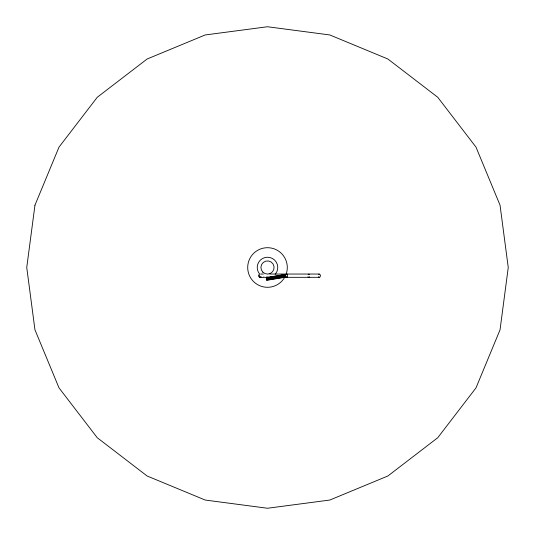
<?xml version="1.0" encoding="UTF-8"?>
<svg xmlns="http://www.w3.org/2000/svg" width="535" height="535" viewBox="0 0 535 535"><rect width="100%" height="100%" fill="white"/><g stroke="black" fill="none" stroke-linecap="round" stroke-linejoin="round"><path stroke-width="0.8" d="M285.436 275.679C288.278 269.821 288.278 281.537 285.436 275.679L266.243 278.895M258.833 274.856C257.77 277.605 261.541 277.939 263.347 277.324M259.194 274.856L259.194 276.501M267.908 276.842L267.266 277.324L266.617 276.842M309.671 276.842L308.795 277.324L307.919 276.842M260.786 276.842L259.91 277.324M261.154 276.842L260.271 277.324L259.395 276.842M308.173 274.261L309.417 274.261M318.586 274.261C320.545 273.164 321.234 277.183 319.208 277.324L281.865 277.324M266.37 278.073L285.657 274.856M266.276 278.467L285.496 275.257M266.276 279.317L285.496 276.107M266.37 279.718L285.657 276.501M266.711 277.471L286.258 274.261M266.517 277.732L285.917 274.522M266.517 280.052L285.917 276.842M266.711 280.313L286.258 277.103M260.692 274.04L263.347 274.04M269.693 274.04L319.208 274.04M319.208 277.324L318.332 276.842M284.647 277.397A19.802 19.802 0 0 1 251.002 278.447A19.802 19.802 0 0 1 265.032 247.852A19.802 19.802 0 0 1 286.192 274.034M259.776 274.274A10.272 10.272 0 0 1 260.398 260.077A10.272 10.272 0 0 1 274.602 260.077A10.272 10.272 0 0 1 275.224 274.274M271.432 276.99A10.272 10.272 0 0 1 263.568 276.99M34.956 205.193L26.75 267.5L34.956 329.807L59.004 387.875L97.263 437.737L147.125 475.996L205.193 500.044L267.5 508.25L329.807 500.044L387.875 475.996L437.737 437.737L475.996 387.875L500.044 329.807L508.25 267.5L500.044 205.193L475.996 147.125L437.737 97.263L387.875 59.004L329.807 34.956L267.5 26.75L205.193 34.956L147.125 59.004L97.263 97.263L59.004 147.125L34.956 205.193M262.839 272.161A6.594 6.594 0 0 0 273.866 269.205A6.594 6.594 0 0 0 265.795 261.133A6.594 6.594 0 0 0 262.839 272.161"/></g></svg>
